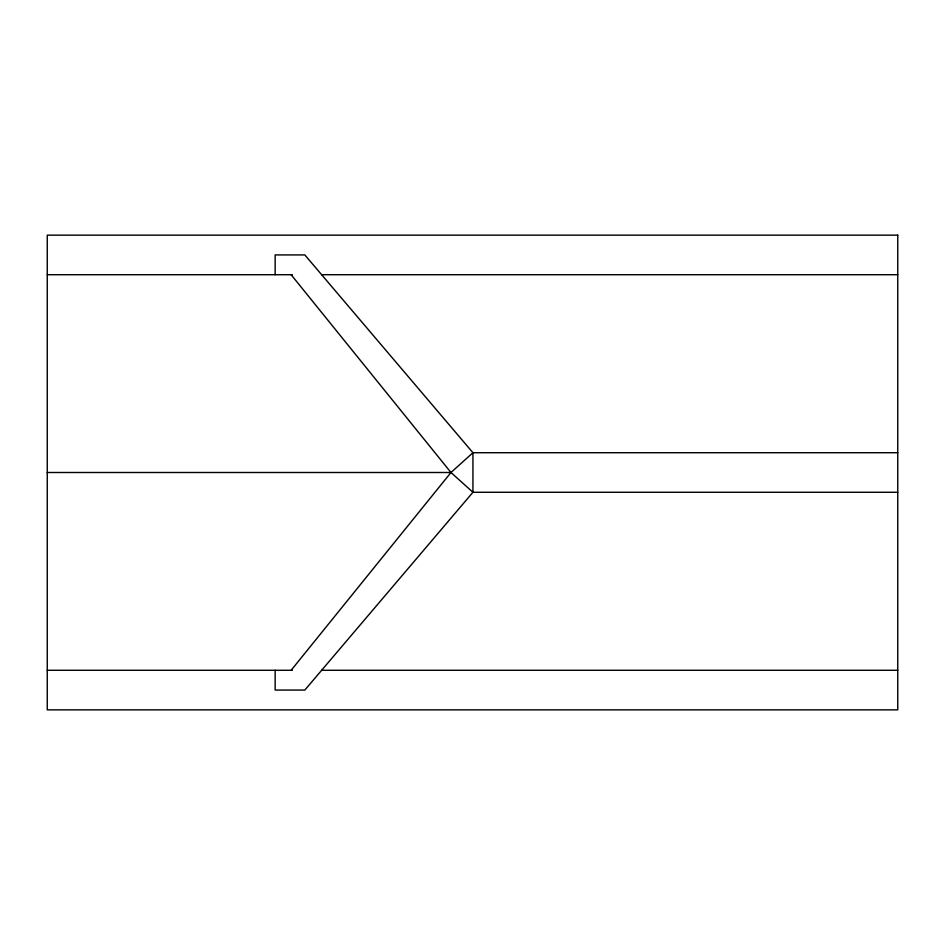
<?xml version="1.0" encoding="UTF-8"?>
<svg xmlns="http://www.w3.org/2000/svg" width="945" height="945" viewBox="0 0 945 945"><rect width="100%" height="100%" fill="white"/><g stroke="black" fill="none" stroke-linecap="round" stroke-linejoin="round"><path stroke-width="1.42" d="M291.131 670.288L450.966 472.5L472.937 452.726L897.75 452.726M47.25 274.712L292.359 274.712M321.631 274.712L897.75 274.712M47.25 472.5L450.966 472.5L472.937 492.274L897.75 492.274M47.25 670.288L292.359 670.288M321.631 670.288L897.75 670.288M291.131 274.712L450.966 472.5M275.149 274.712L275.149 254.926L304.822 254.926L472.937 452.726L472.937 492.274L304.822 690.074L275.149 690.074L275.149 670.288M897.75 235.151L47.25 235.151L47.25 709.849L897.75 709.849L897.75 235.151"/></g></svg>
